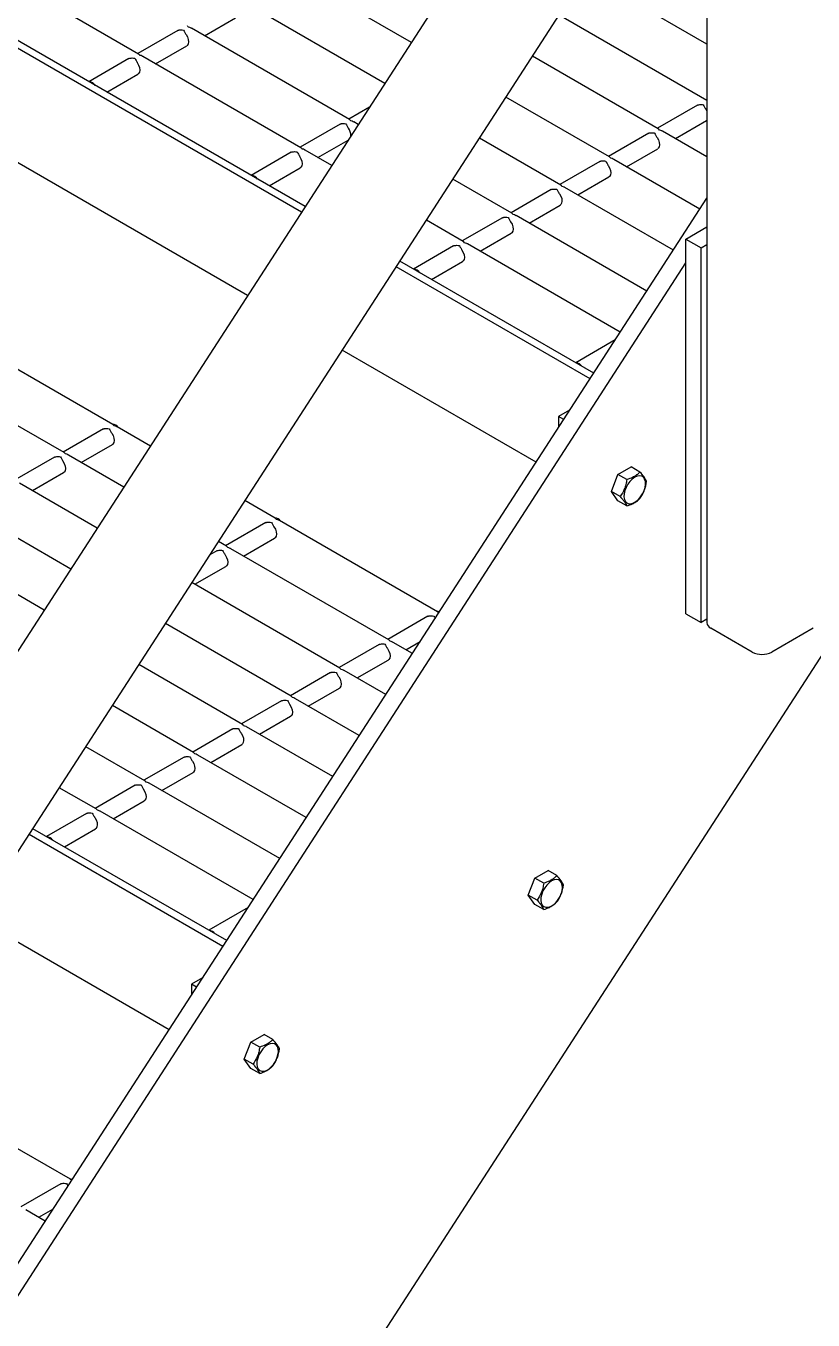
# Model space of a CAD drawing. Header units: millimetres. Extents: x 1293 to 41893, y 1011 to 26911.
# Drawn here: x 5773.2 to 6005.5, y 19194.6 to 19576.6 of the extents above; entities that cross this region are included whole.
import ezdxf

# ---------------------------------------------------------------- set-up
doc = ezdxf.new("R2010")
doc.units = ezdxf.units.MM
doc.header["$LTSCALE"] = 50

msp = doc.modelspace()

# ---------------------------------------------------------------- linework, layer by layer
at = {"color": 7, "linetype": 'Continuous', "lineweight": 25}
for p, q in [((6659.8213536, 20398.7013351), (5396.1606779, 18444.7672848)), ((5973.0051832, 19704.7192473), (5465.037236, 18919.2743192)), ((5466.1902125, 18861.7443073), (5989.9049207, 19671.5376487)), ((5974.1581598, 19647.1892354), (5974.1581598, 19400.4443457)), ((5855.6420479, 19523.2466172), (5726.3276452, 19597.8982328)), ((5854.5405806, 19521.5434746), (5725.226178, 19596.1950902)), ((5806.459352, 19568.2612523), (5759.8131732, 19595.1895181)), ((5886.9522091, 19571.6599225), (5850.8979547, 19592.4736005)), ((5974.1581598, 19571.1832062), (5941.9827362, 19589.7576828)), ((5879.1246688, 19559.5565961), (5836.5012606, 19584.1625659)), ((5825.8927412, 19573.6646646), (5835.0691471, 19578.962091)), ((5974.1581598, 19554.561137), (5930.5384295, 19579.7422713)), ((5818.0268347, 19575.2338983), (5806.2039504, 19568.4086925)), ((5818.0268347, 19575.2338983), (5818.2271119, 19575.318846)), ((5868.7507453, 19548.9232655), (5822.1045666, 19575.8515313)), ((5838.6310766, 19496.9434199), (5709.316674, 19571.5950356)), ((5811.4960472, 19565.3536301), (5820.672453, 19570.6510564)), ((5803.6301407, 19566.9228637), (5791.8072564, 19560.0976579)), ((5803.6301407, 19566.9228637), (5803.8304178, 19567.0078114)), ((5854.3540513, 19540.6122309), (5807.7078725, 19567.5404967)), ((5959.8355269, 19546.2073478), (5922.7108892, 19567.638945)), ((5797.0993531, 19557.0425955), (5806.275759, 19562.3400218)), ((5945.4388328, 19537.8963133), (5914.8833489, 19555.5356187)), ((5874.6356228, 19552.6154133), (5868.4953438, 19549.0707057)), ((5971.4030096, 19553.1799938), (5959.5801253, 19546.354788)), ((5971.4030096, 19553.1799938), (5971.6032867, 19553.2649415)), ((5973.8483508, 19551.9688937), (5974.1581598, 19551.4515553)), ((5974.1581598, 19554.7705082), (5973.9768194, 19554.6658226)), ((5865.921534, 19547.5848769), (5866.1218112, 19547.6698246)), ((5871.2971285, 19547.4532698), (5869.9992659, 19548.2025099)), ((5964.8722221, 19543.2997256), (5974.0486279, 19548.5971519)), ((5974.1581598, 19548.6718448), (5974.0486279, 19548.5971519)), ((5865.921534, 19547.5848769), (5854.0986497, 19540.7596711)), ((5957.0063155, 19544.8689593), (5945.1834313, 19538.0437534)), ((5957.0063155, 19544.8689593), (5957.2065927, 19544.953907)), ((5974.1581598, 19537.9390679), (5961.0840474, 19545.4865923)), ((5859.3907465, 19537.7046087), (5868.3297724, 19542.8649985)), ((5931.0421387, 19529.5852787), (5907.0558086, 19543.4322923)), ((5950.475528, 19534.988691), (5959.6519338, 19540.2861174)), ((5851.52484, 19539.2738423), (5839.7019557, 19532.4486365)), ((5851.52484, 19539.2738423), (5851.7251171, 19539.35879)), ((5863.4695882, 19535.3499435), (5855.6025718, 19539.8914754)), ((5942.6096215, 19536.5579247), (5930.7867372, 19529.7327189)), ((5942.6096215, 19536.5579247), (5942.8098986, 19536.6428724)), ((5972.1020059, 19522.5039911), (5946.6873533, 19537.1755577)), ((5844.9940524, 19529.3935741), (5854.1704583, 19534.6910004)), ((5916.6454447, 19521.2742441), (5899.2282683, 19531.328966)), ((5964.2744656, 19510.4006647), (5932.2906593, 19528.8645231)), ((5936.0788339, 19526.6776564), (5945.2552398, 19531.9750828)), ((5465.037236, 18738.4556), (5974.1581598, 19525.6833169)), ((5928.2129274, 19528.2468901), (5916.3900431, 19521.4216843)), ((5928.2129274, 19528.2468901), (5928.4132045, 19528.3318378)), ((5921.6821399, 19518.3666219), (5930.8585457, 19523.6640482)), ((5902.2487506, 19512.9632095), (5891.400728, 19519.2256397)), ((5913.8162333, 19519.9358555), (5901.9933491, 19513.1106497)), ((5913.8162333, 19519.9358555), (5914.0165105, 19520.0208032)), ((5956.4469253, 19498.2973384), (5917.8939652, 19520.5534885)), ((5967.9846678, 19513.6505034), (5974.1581598, 19517.2143845)), ((5907.2854458, 19510.0555873), (5916.4618517, 19515.3530136)), ((5967.9846678, 19513.6505034), (5972.4747958, 19511.0584076)), ((5967.9846678, 19403.0364414), (5967.9846678, 19513.6505034)), ((5899.4195393, 19511.6248209), (5887.596655, 19504.7996151)), ((5899.4195393, 19511.6248209), (5899.6198164, 19511.7097686)), ((5948.619385, 19486.1940121), (5903.4972711, 19512.242454)), ((5972.4747958, 19511.0584076), (5974.1581598, 19512.0301929)), ((5972.4747958, 19400.4443457), (5972.4747958, 19511.0584076)), ((5465.037236, 18728.9206483), (5967.9846678, 19506.6026094)), ((5940.7918447, 19474.0906858), (5883.5731877, 19507.1223134)), ((5892.8887517, 19501.7445527), (5902.0651576, 19507.041979)), ((5939.6903775, 19472.3875432), (5882.4717204, 19505.4191708)), ((5798.9011663, 19458.9255413), (5752.2549876, 19485.8538071)), ((5947.1076966, 19483.8565654), (5935.4913543, 19477.1505937)), ((5923.7808734, 19447.7874885), (5866.5622164, 19480.8191161)), ((5784.5044723, 19450.6145067), (5737.8582935, 19477.5427725)), ((5940.783451, 19474.0955313), (5940.8018462, 19474.1061506)), ((5933.6461483, 19463.0943006), (5930.4255126, 19461.2350672)), ((5931.924579, 19460.3696746), (5930.4255126, 19461.2350672)), ((5930.4255126, 19461.2350672), (5930.4255126, 19458.0617552)), ((5796.071955, 19457.5871527), (5784.2490707, 19450.7619469)), ((5796.071955, 19457.5871527), (5796.2722322, 19457.6721004)), ((5809.9273262, 19452.5602747), (5800.1496869, 19458.2047857)), ((5789.5411675, 19447.7068844), (5798.7175733, 19453.0043108)), ((5781.675261, 19449.2761181), (5769.8523767, 19442.4509123)), ((5781.675261, 19449.2761181), (5781.8755381, 19449.3610658)), ((5802.0997859, 19440.4569484), (5785.7529928, 19449.8937511)), ((5775.1444734, 19439.3958499), (5784.3208793, 19444.6932762)), ((5947.9384517, 19444.1274873), (5951.8270167, 19446.3723081)), ((5954.4194811, 19444.8757102), (5951.8270167, 19446.3723081)), ((5794.2722456, 19428.353622), (5771.3562987, 19441.5827166)), ((5945.9941692, 19439.1163013), (5947.9384517, 19444.1274873)), ((5950.5309162, 19442.6308894), (5947.9384517, 19444.1274873)), ((5948.5866337, 19437.6197034), (5945.9941692, 19439.1163013)), ((5947.9384517, 19436.3499361), (5945.9941692, 19439.1163013)), ((5786.4447053, 19416.2502957), (5756.9596047, 19433.271682)), ((5846.7958657, 19431.2765199), (5837.858466, 19436.4359709)), ((5950.5309162, 19434.8533382), (5947.9384517, 19436.3499361)), ((5843.9666543, 19429.9381313), (5832.1437701, 19423.1129255)), ((5843.9666543, 19429.9381313), (5844.1669315, 19430.023079)), ((5894.690565, 19403.6274985), (5848.0443862, 19430.5557643)), ((5778.617165, 19404.1469694), (5742.5629106, 19424.9606474)), ((5829.5699603, 19421.6270967), (5827.5133451, 19420.439838)), ((5829.5699603, 19421.6270967), (5829.7702374, 19421.7120444)), ((5832.3991716, 19422.9654853), (5830.0309257, 19424.3326446)), ((5880.2938709, 19395.3164639), (5833.6476921, 19422.2447298)), ((5837.4358668, 19420.0578631), (5846.6122726, 19425.3552894)), ((5823.0391727, 19411.7468285), (5832.2155786, 19417.0442548)), ((5865.8971768, 19387.0054293), (5822.2033854, 19412.2293182)), ((5967.9846678, 19403.0364414), (5972.4747958, 19400.4443457)), ((5851.5004828, 19378.6943948), (5814.3758451, 19400.1259919)), ((5891.8613536, 19402.2891099), (5880.0384694, 19395.4639041)), ((5891.8613536, 19402.2891099), (5892.0616308, 19402.3740576)), ((5974.1581598, 19401.416131), (5972.4747958, 19400.4443457)), ((5987.5616261, 19391.7349039), (5975.3484778, 19398.7854044)), ((6005.5221384, 19398.7854044), (5993.3089901, 19391.7349039)), ((5885.3305661, 19392.4088417), (5889.536206, 19394.8367059)), ((5877.4646596, 19393.9780753), (5865.6417753, 19387.1528695)), ((5877.4646596, 19393.9780753), (5877.6649367, 19394.063023)), ((5887.2495827, 19391.301017), (5881.5423914, 19394.5957084)), ((5837.1037887, 19370.3833602), (5806.5483048, 19388.0226656)), ((5870.933872, 19384.0978071), (5880.1102779, 19389.3952334)), ((5863.0679655, 19385.6670408), (5851.2450812, 19378.8418349)), ((5863.0679655, 19385.6670408), (5863.2682427, 19385.7519885)), ((5879.4220424, 19379.1976906), (5867.1456974, 19386.2846738)), ((5856.537178, 19375.7867725), (5865.7135838, 19381.0841989)), ((5822.7070946, 19362.0723256), (5798.7207645, 19375.9193393)), ((5848.6712715, 19377.3560062), (5836.8483872, 19370.5308004)), ((5848.6712715, 19377.3560062), (5848.8715486, 19377.4409539)), ((5871.5945021, 19367.0943643), (5852.7490033, 19377.9736392)), ((5842.1404839, 19367.4757379), (5851.3168898, 19372.7731643)), ((5834.2745774, 19369.0449716), (5822.4516931, 19362.2197658)), ((5834.2745774, 19369.0449716), (5834.4748545, 19369.1299193)), ((5863.7669618, 19354.991038), (5838.3523092, 19369.6626046)), ((5827.7437898, 19359.1647034), (5836.9201957, 19364.4621297)), ((5808.3104006, 19353.761291), (5790.8932242, 19363.8160129)), ((5819.8778833, 19360.733937), (5808.054999, 19353.9087312)), ((5819.8778833, 19360.733937), (5820.0781605, 19360.8188847)), ((5855.9394215, 19342.8877117), (5823.9556152, 19361.3515701)), ((5848.1118812, 19330.7843853), (5809.5589211, 19353.0405355)), ((5813.3470958, 19350.8536688), (5822.5235016, 19356.1510951)), ((5793.9137065, 19345.4502565), (5783.0656839, 19351.7126866)), ((5805.4811893, 19352.4229024), (5793.658305, 19345.5976966)), ((5805.4811893, 19352.4229024), (5805.6814664, 19352.5078502)), ((5798.9504017, 19342.5426342), (5808.1268076, 19347.8400605)), ((5791.0844952, 19344.1118679), (5779.2616109, 19337.286662)), ((5791.0844952, 19344.1118679), (5791.2847723, 19344.1968156)), ((5840.2843409, 19318.681059), (5795.162227, 19344.7295009)), ((5831.3553334, 19304.8745901), (5774.1366764, 19337.9062177)), ((5832.4568006, 19306.5777327), (5775.2381436, 19339.6093603)), ((5784.5537077, 19334.2315996), (5793.7301135, 19339.529026)), ((5923.4191314, 19325.0003217), (5927.3076964, 19327.2451424)), ((5929.9001608, 19325.7485446), (5927.3076964, 19327.2451424)), ((5921.4748489, 19319.9891357), (5923.4191314, 19325.0003217)), ((5926.0115959, 19323.5037238), (5923.4191314, 19325.0003217)), ((5924.0673134, 19318.4925378), (5921.4748489, 19319.9891357)), ((5923.4191314, 19317.2227704), (5921.4748489, 19319.9891357)), ((5838.7726525, 19316.3436123), (5827.1563102, 19309.6376407)), ((5926.0115959, 19315.7261726), (5923.4191314, 19317.2227704)), ((5815.4458294, 19280.2745355), (5758.2271723, 19313.3061631)), ((5832.448407, 19306.5825782), (5832.4668022, 19306.5931976)), ((5825.3111042, 19295.5813475), (5822.0904685, 19293.7221141)), ((5823.5895349, 19292.8567215), (5822.0904685, 19293.7221141)), ((5822.0904685, 19293.7221141), (5822.0904685, 19290.5488021)), ((5837.6591251, 19271.6033482), (5839.6034076, 19276.6145342)), ((5839.6034076, 19276.6145342), (5843.4919726, 19278.859355)), ((5842.1958721, 19275.1179364), (5839.6034076, 19276.6145342)), ((5846.084437, 19277.3627571), (5843.4919726, 19278.859355)), ((5840.2515896, 19270.1067504), (5837.6591251, 19271.6033482)), ((5839.6034076, 19268.836983), (5837.6591251, 19271.6033482)), ((5842.1958721, 19267.3403851), (5839.6034076, 19268.836983)), ((5786.3555209, 19236.1145454), (5739.7093421, 19263.0428113)), ((5783.5263096, 19234.7761568), (5771.7034253, 19227.950951)), ((5783.5263096, 19234.7761568), (5783.7265867, 19234.8611045)), ((5778.9145386, 19223.7880639), (5773.2073473, 19227.0827553)), ((5776.995522, 19224.8958886), (5781.2011619, 19227.3237528))]:
    msp.add_line(p, q, dxfattribs=at)
at = {"color": 7, "linetype": 'Continuous', "lineweight": 25, "flags": 128}
for points in [[(5820.4721759, 19574.0227981), (5820.877698, 19573.3068891), (5821.1354305, 19572.5557351), (5821.2204463, 19571.8419858), (5821.1245228, 19571.2346733), (5820.8569375, 19570.7925353), (5820.672453, 19570.6510564)], [(5806.0754818, 19565.7117635), (5806.4810039, 19564.9958545), (5806.7387365, 19564.2447005), (5806.8237523, 19563.5309512), (5806.7278288, 19562.9236387), (5806.4602434, 19562.4815007), (5806.275759, 19562.3400218)], [(5959.4516567, 19543.6578591), (5959.8571788, 19542.9419501), (5960.1149114, 19542.190796), (5960.1999272, 19541.4770468), (5960.1040036, 19540.8697343), (5959.8364183, 19540.4275962), (5959.6519338, 19540.2861174)], [(5853.9701811, 19538.0627422), (5854.3757032, 19537.3468331), (5854.6334358, 19536.5956791), (5854.7184516, 19535.8819298), (5854.6225281, 19535.2746173), (5854.3549428, 19534.8324793), (5854.1704583, 19534.6910004)], [(5945.0549626, 19535.3468245), (5945.4604847, 19534.6309155), (5945.7182173, 19533.8797615), (5945.8032331, 19533.1660122), (5945.7073096, 19532.5586997), (5945.4397243, 19532.1165617), (5945.2552398, 19531.9750828)], [(5930.6582686, 19527.0357899), (5931.0637907, 19526.3198809), (5931.3215232, 19525.5687269), (5931.406539, 19524.8549776), (5931.3106155, 19524.2476651), (5931.0430302, 19523.8055271), (5930.8585457, 19523.6640482)], [(5916.2615745, 19518.7247553), (5916.6670966, 19518.0088463), (5916.9248292, 19517.2576923), (5917.009845, 19516.543943), (5916.9139215, 19515.9366305), (5916.6463361, 19515.4944925), (5916.4618517, 19515.3530136)], [(5901.8648804, 19510.4137208), (5902.2704025, 19509.6978117), (5902.5281351, 19508.9466577), (5902.6131509, 19508.2329085), (5902.5172274, 19507.6255959), (5902.2496421, 19507.1834579), (5902.0651576, 19507.041979)], [(5798.5172962, 19456.3760525), (5798.9228183, 19455.6601435), (5799.1805509, 19454.9089895), (5799.2655666, 19454.1952402), (5799.1696431, 19453.5879277), (5798.9020578, 19453.1457897), (5798.7175733, 19453.0043108)], [(5784.1206021, 19448.0650179), (5784.5261242, 19447.3491089), (5784.7838568, 19446.5979549), (5784.8688726, 19445.8842056), (5784.7729491, 19445.2768931), (5784.5053638, 19444.8347551), (5784.3208793, 19444.6932762)], [(5952.8761529, 19443.3214776), (5952.1395446, 19442.7968209), (5951.4426471, 19442.1016049), (5950.8230302, 19441.2733089), (5950.3140978, 19440.3565866), (5949.9432863, 19439.4008587), (5949.7305865, 19438.4576487), (5949.687465, 19437.5778054), (5949.8162464, 19436.8087612), (5950.1099882, 19436.1919757), (5950.5528547, 19435.7606998), (5951.1209708, 19435.5381838), (5951.7837092, 19435.5364234), (5952.5053415, 19435.7555138), (5953.2469643, 19436.1836435), (5953.9685966, 19436.7977321), (5954.631335, 19437.5646739), (5955.1994511, 19438.4431228), (5955.6423176, 19439.3857214), (5955.9360594, 19440.3416541), (5956.0648408, 19441.2593861), (5956.0217193, 19442.0894424), (5955.8090195, 19442.7870743), (5955.438208, 19443.3146725), (5954.9292755, 19443.6437939), (5954.3096587, 19443.7566954), (5953.6127612, 19443.6472907), (5952.8761529, 19443.3214776)], [(5846.4119955, 19428.7270311), (5846.8175176, 19428.0111221), (5847.0752502, 19427.2599681), (5847.160266, 19426.5462188), (5847.0643424, 19425.9389063), (5846.7967571, 19425.4967683), (5846.6122726, 19425.3552894)], [(5832.0153014, 19420.4159966), (5832.4208235, 19419.7000875), (5832.6785561, 19418.9489335), (5832.7635719, 19418.2351842), (5832.6676484, 19417.6278717), (5832.4000631, 19417.1857337), (5832.2155786, 19417.0442548)], [(5879.9100008, 19392.7669752), (5880.3155229, 19392.0510661), (5880.5732554, 19391.2999121), (5880.6582712, 19390.5861629), (5880.5623477, 19389.9788503), (5880.2947624, 19389.5367123), (5880.1102779, 19389.3952334)], [(5865.5133067, 19384.4559406), (5865.9188288, 19383.7400316), (5866.1765614, 19382.9888775), (5866.2615771, 19382.2751283), (5866.1656536, 19381.6678158), (5865.8980683, 19381.2256777), (5865.7135838, 19381.0841989)], [(5851.1166126, 19376.144906), (5851.5221347, 19375.428997), (5851.7798673, 19374.677843), (5851.8648831, 19373.9640937), (5851.7689596, 19373.3567812), (5851.5013742, 19372.9146432), (5851.3168898, 19372.7731643)], [(5836.7199186, 19367.8338714), (5837.1254407, 19367.1179624), (5837.3831732, 19366.3668084), (5837.468189, 19365.6530591), (5837.3722655, 19365.0457466), (5837.1046802, 19364.6036086), (5836.9201957, 19364.4621297)], [(5822.3232245, 19359.5228369), (5822.7287466, 19358.8069278), (5822.9864792, 19358.0557738), (5823.0714949, 19357.3420245), (5822.9755714, 19356.734712), (5822.7079861, 19356.292574), (5822.5235016, 19356.1510951)], [(5807.9265304, 19351.2118023), (5808.3320525, 19350.4958932), (5808.5897851, 19349.7447392), (5808.6748009, 19349.03099), (5808.5788774, 19348.4236774), (5808.3112921, 19347.9815394), (5808.1268076, 19347.8400605)], [(5793.5298364, 19342.9007677), (5793.9353585, 19342.1848587), (5794.193091, 19341.4337047), (5794.2781068, 19340.7199554), (5794.1821833, 19340.1126429), (5793.914598, 19339.6705048), (5793.7301135, 19339.529026)], [(5928.3568326, 19324.1943119), (5927.6202243, 19323.6696552), (5926.9233268, 19322.9744392), (5926.30371, 19322.1461433), (5925.7947775, 19321.229421), (5925.423966, 19320.273693), (5925.2112662, 19319.3304831), (5925.1681447, 19318.4506397), (5925.2969261, 19317.6815956), (5925.5906679, 19317.06481), (5926.0335344, 19316.6335342), (5926.6016505, 19316.4110181), (5927.2643889, 19316.4092578), (5927.9860212, 19316.6283481), (5928.727644, 19317.0564779), (5929.4492764, 19317.6705665), (5930.1120147, 19318.4375083), (5930.6801308, 19319.3159572), (5931.1229973, 19320.2585558), (5931.4167391, 19321.2144884), (5931.5455205, 19322.1322204), (5931.502399, 19322.9622767), (5931.2896992, 19323.6599087), (5930.9188877, 19324.1875068), (5930.4099553, 19324.5166282), (5929.7903384, 19324.6295298), (5929.0934409, 19324.520125), (5928.3568326, 19324.1943119)], [(5844.5411088, 19275.8085245), (5843.8045005, 19275.2838678), (5843.107603, 19274.5886518), (5842.4879862, 19273.7603558), (5841.9790537, 19272.8436335), (5841.6082423, 19271.8879056), (5841.3955424, 19270.9446956), (5841.3524209, 19270.0648523), (5841.4812023, 19269.2958082), (5841.7749442, 19268.6790226), (5842.2178106, 19268.2477467), (5842.7859267, 19268.0252307), (5843.4486651, 19268.0234704), (5844.1702974, 19268.2425607), (5844.9119202, 19268.6706905), (5845.6335526, 19269.2847791), (5846.2962909, 19270.0517208), (5846.864407, 19270.9301697), (5847.3072735, 19271.8727684), (5847.6010153, 19272.828701), (5847.7297967, 19273.746433), (5847.6866752, 19274.5764893), (5847.4739754, 19275.2741213), (5847.1031639, 19275.8017194), (5846.5942315, 19276.1308408), (5845.9746146, 19276.2437424), (5845.2777171, 19276.1343376), (5844.5411088, 19275.8085245)]]:
    msp.add_lwpolyline(points, dxfattribs=at)
at = {"color": 7, "linetype": 'Continuous', "lineweight": 25}
for centre, radius, start, end in [((5791.7004224, 19557.6167806), 2.4244652, 35.264662607, 84.740713925), ((5865.3854137, 19544.1385403), 3.7263111, 358.995366604, 36.85932297), ((5839.5951218, 19529.9677592), 2.4244652, 35.264662607, 84.740713925), ((5887.4898211, 19502.3187378), 2.4244652, 35.264662608, 84.740713925), ((5935.3845204, 19474.6697164), 2.4244652, 35.264662608, 84.740713925), ((5798.5389309, 19456.5921041), 2.4244652, 35.264662608, 84.740713925), ((5846.4336302, 19428.9430827), 2.4244652, 35.264662608, 84.740713925), ((5894.5725543, 19402.2190013), 1.4894808, 65.602777553, 90.845958081), ((5976.1920173, 19400.6471652), 2.0439452, 185.694799251, 245.625341706), ((5990.4353081, 19397.2810898), 6.246457, 242.609672237, 297.390327764), ((5779.154777, 19334.8057847), 2.4244652, 35.264662608, 84.740713925), ((5827.0494763, 19307.1567633), 2.4244652, 35.264662608, 84.740713925), ((5786.2375102, 19234.7060482), 1.4894808, 65.602777549, 90.845958086)]:
    msp.add_arc(centre, radius, start, end, dxfattribs=at)
for points, knots in [([(5818.2271119, 19575.318846), (5818.2915269, 19575.3350041), (5818.5027772, 19575.3879947), (5819.018871, 19575.4250185), (5819.4788963, 19575.3727335), (5819.7212056, 19575.319491), (5819.7238212, 19575.3189162)], [0, 0, 0, 0, 0.1723614537, 0.5652622384, 0.9953071929, 1, 1, 1, 1]), ([(5819.7238212, 19575.3189162), (5819.7248203, 19575.3174043), (5819.8498774, 19575.1281476), (5820.0360197, 19574.7762322), (5820.295031, 19574.2924404), (5820.4283007, 19574.089583), (5820.4721759, 19574.0227981)], [0, 0, 0, 0, 0.00469712726, 0.58797300745, 0.86435219951, 1, 1, 1, 1]), ([(5821.2205306, 19576.1829481), (5821.2195317, 19576.1844569), (5821.1032984, 19576.3600308), (5820.9772876, 19576.4608526), (5820.8523595, 19576.560808)], [0, 0, 0, 0, 0.0085933525, 1, 1, 1, 1]), ([(5822.0929356, 19575.8347872), (5822.0419194, 19575.8709298), (5821.7827037, 19576.0545717), (5821.4654053, 19576.1286799), (5821.2231457, 19576.1823686), (5821.2205306, 19576.1829481)], [0, 0, 0, 0, 0.1951000566, 0.9913114514, 1, 1, 1, 1]), ([(5803.8304178, 19567.0078114), (5803.8948329, 19567.0239695), (5804.1060832, 19567.0769601), (5804.622177, 19567.1139839), (5805.0822022, 19567.0616989), (5805.3245115, 19567.0084564), (5805.3271271, 19567.0078816)], [0, 0, 0, 0, 0.1723614537, 0.5652622384, 0.9953071929, 1, 1, 1, 1]), ([(5805.3271271, 19567.0078816), (5805.3281262, 19567.0063697), (5805.4531833, 19566.8171131), (5805.6393256, 19566.4651976), (5805.898337, 19565.9814059), (5806.0316067, 19565.7785484), (5806.0754818, 19565.7117635)], [0, 0, 0, 0, 0.00469712726, 0.58797300745, 0.86435219951, 1, 1, 1, 1]), ([(5806.8238365, 19567.8719136), (5806.8228377, 19567.8734223), (5806.7066044, 19568.0489963), (5806.5805935, 19568.149818), (5806.4556655, 19568.2497734)], [0, 0, 0, 0, 0.0085933525, 1, 1, 1, 1]), ([(5807.6962415, 19567.5237526), (5807.6452253, 19567.5598952), (5807.3860096, 19567.7435372), (5807.0687112, 19567.8176453), (5806.8264516, 19567.871334), (5806.8238365, 19567.8719136)], [0, 0, 0, 0, 0.1951000566, 0.9913114514, 1, 1, 1, 1]), ([(5971.6032867, 19553.2649415), (5971.6677018, 19553.2810996), (5971.8789521, 19553.3340902), (5972.3950459, 19553.3711141), (5972.8550712, 19553.318829), (5973.0973805, 19553.2655865), (5973.0999961, 19553.2650118)], [0, 0, 0, 0, 0.1723614537, 0.5652622384, 0.9953071929, 1, 1, 1, 1]), ([(5973.0999961, 19553.2650118), (5973.1009951, 19553.2634998), (5973.2260523, 19553.0742432), (5973.4121946, 19552.7223277), (5973.6712059, 19552.238536), (5973.8044756, 19552.0356785), (5973.8483508, 19551.9688937)], [0, 0, 0, 0, 0.0046971273, 0.5879730075, 0.8643521995, 1, 1, 1, 1]), ([(5866.1218112, 19547.6698246), (5866.1862262, 19547.6859827), (5866.3974765, 19547.7389733), (5866.9135703, 19547.7759971), (5867.3735956, 19547.7237121), (5867.6159049, 19547.6704696), (5867.6185205, 19547.6698948)], [0, 0, 0, 0, 0.1723614537, 0.5652622384, 0.9953071929, 1, 1, 1, 1]), ([(5867.6185205, 19547.6698948), (5867.6195196, 19547.6683829), (5867.7445767, 19547.4791262), (5867.930719, 19547.1272108), (5868.1897303, 19546.6434191), (5868.3230001, 19546.4405616), (5868.3668752, 19546.3737767)], [0, 0, 0, 0, 0.0046971273, 0.5879730074, 0.8643521995, 1, 1, 1, 1]), ([(5869.1152299, 19548.5339268), (5869.114231, 19548.5354355), (5868.9979977, 19548.7110095), (5868.8719869, 19548.8118312), (5868.7470589, 19548.9117866)], [0, 0, 0, 0, 0.0085933525, 1, 1, 1, 1]), ([(5869.9876349, 19548.1857658), (5869.9366187, 19548.2219084), (5869.677403, 19548.4055504), (5869.3601046, 19548.4796585), (5869.117845, 19548.5333472), (5869.1152299, 19548.5339268)], [0, 0, 0, 0, 0.1951000565, 0.9913114514, 1, 1, 1, 1]), ([(5957.2065927, 19544.953907), (5957.2710078, 19544.970065), (5957.4822581, 19545.0230557), (5957.9983518, 19545.0600795), (5958.4583771, 19545.0077945), (5958.7006864, 19544.9545519), (5958.703302, 19544.9539772)], [0, 0, 0, 0, 0.1723614537, 0.5652622384, 0.9953071929, 1, 1, 1, 1]), ([(5958.703302, 19544.9539772), (5958.7043011, 19544.9524653), (5958.8293582, 19544.7632086), (5959.0155005, 19544.4112931), (5959.2745118, 19543.9275014), (5959.4077816, 19543.724644), (5959.4516567, 19543.6578591)], [0, 0, 0, 0, 0.0046971273, 0.5879730075, 0.8643521995, 1, 1, 1, 1]), ([(5960.2000114, 19545.8180091), (5960.1990126, 19545.8195179), (5960.0827792, 19545.9950918), (5959.9567684, 19546.0959136), (5959.8318404, 19546.1958689)], [0, 0, 0, 0, 0.0085933525, 1, 1, 1, 1]), ([(5961.0724164, 19545.4698481), (5961.0214002, 19545.5059907), (5960.7621845, 19545.6896327), (5960.4448861, 19545.7637409), (5960.2026265, 19545.8174296), (5960.2000114, 19545.8180091)], [0, 0, 0, 0, 0.1951000566, 0.9913114514, 1, 1, 1, 1]), ([(5854.7185358, 19540.2228922), (5854.717537, 19540.2244009), (5854.6013037, 19540.3999749), (5854.4752928, 19540.5007966), (5854.3503648, 19540.600752)], [0, 0, 0, 0, 0.0085933525, 1, 1, 1, 1]), ([(5855.5909408, 19539.8747312), (5855.5399246, 19539.9108738), (5855.2807089, 19540.0945158), (5854.9634105, 19540.168624), (5854.7211509, 19540.2223126), (5854.7185358, 19540.2228922)], [0, 0, 0, 0, 0.1951000565, 0.9913114514, 1, 1, 1, 1]), ([(5851.7251171, 19539.35879), (5851.7895322, 19539.3749481), (5852.0007825, 19539.4279387), (5852.5168763, 19539.4649626), (5852.9769015, 19539.4126775), (5853.2192108, 19539.359435), (5853.2218265, 19539.3588603)], [0, 0, 0, 0, 0.1723614537, 0.5652622384, 0.9953071929, 1, 1, 1, 1]), ([(5853.2218265, 19539.3588603), (5853.2228255, 19539.3573483), (5853.3478826, 19539.1680917), (5853.534025, 19538.8161762), (5853.7930363, 19538.3323845), (5853.926306, 19538.129527), (5853.9701811, 19538.0627422)], [0, 0, 0, 0, 0.0046971273, 0.5879730074, 0.8643521995, 1, 1, 1, 1]), ([(5942.8098986, 19536.6428724), (5942.8743137, 19536.6590304), (5943.085564, 19536.7120211), (5943.6016578, 19536.7490449), (5944.061683, 19536.6967599), (5944.3039923, 19536.6435173), (5944.306608, 19536.6429426)], [0, 0, 0, 0, 0.1723614537, 0.5652622384, 0.9953071929, 1, 1, 1, 1]), ([(5944.306608, 19536.6429426), (5944.307607, 19536.6414307), (5944.4326641, 19536.452174), (5944.6188065, 19536.1002585), (5944.8778178, 19535.6164668), (5945.0110875, 19535.4136094), (5945.0549626, 19535.3468245)], [0, 0, 0, 0, 0.0046971273, 0.5879730075, 0.8643521995, 1, 1, 1, 1]), ([(5945.8033173, 19537.5069745), (5945.8023185, 19537.5084833), (5945.6860852, 19537.6840572), (5945.5600743, 19537.784879), (5945.4351463, 19537.8848344)], [0, 0, 0, 0, 0.0085933525, 1, 1, 1, 1]), ([(5946.6757224, 19537.1588136), (5946.6247061, 19537.1949562), (5946.3654904, 19537.3785981), (5946.048192, 19537.4527063), (5945.8059324, 19537.506395), (5945.8033173, 19537.5069745)], [0, 0, 0, 0, 0.1951000566, 0.9913114514, 1, 1, 1, 1]), ([(5931.4066233, 19529.1959399), (5931.4056244, 19529.1974487), (5931.2893911, 19529.3730227), (5931.1633802, 19529.4738444), (5931.0384522, 19529.5737998)], [0, 0, 0, 0, 0.0085933525, 1, 1, 1, 1]), ([(5932.2790283, 19528.847779), (5932.228012, 19528.8839216), (5931.9687964, 19529.0675636), (5931.651498, 19529.1416717), (5931.4092383, 19529.1953604), (5931.4066233, 19529.1959399)], [0, 0, 0, 0, 0.1951000566, 0.9913114514, 1, 1, 1, 1]), ([(5928.4132045, 19528.3318378), (5928.4776196, 19528.3479959), (5928.6888699, 19528.4009865), (5929.2049637, 19528.4380103), (5929.664989, 19528.3857253), (5929.9072983, 19528.3324828), (5929.9099139, 19528.331908)], [0, 0, 0, 0, 0.1723614537, 0.5652622384, 0.9953071929, 1, 1, 1, 1]), ([(5929.9099139, 19528.331908), (5929.9109129, 19528.3303961), (5930.0359701, 19528.1411394), (5930.2221124, 19527.789224), (5930.4811237, 19527.3054323), (5930.6143934, 19527.1025748), (5930.6582686, 19527.0357899)], [0, 0, 0, 0, 0.0046971273, 0.5879730075, 0.8643521995, 1, 1, 1, 1]), ([(5917.0099292, 19520.8849054), (5917.0089304, 19520.8864141), (5916.892697, 19521.0619881), (5916.7666862, 19521.1628098), (5916.6417582, 19521.2627652)], [0, 0, 0, 0, 0.0085933525, 1, 1, 1, 1]), ([(5917.8823342, 19520.5367444), (5917.831318, 19520.572887), (5917.5721023, 19520.756529), (5917.2548039, 19520.8306371), (5917.0125443, 19520.8843258), (5917.0099292, 19520.8849054)], [0, 0, 0, 0, 0.1951000566, 0.9913114514, 1, 1, 1, 1]), ([(5914.0165105, 19520.0208032), (5914.0809256, 19520.0369613), (5914.2921759, 19520.0899519), (5914.8082697, 19520.1269757), (5915.2682949, 19520.0746907), (5915.5106042, 19520.0214482), (5915.5132198, 19520.0208734)], [0, 0, 0, 0, 0.1723614537, 0.5652622384, 0.9953071929, 1, 1, 1, 1]), ([(5915.5132198, 19520.0208734), (5915.5142189, 19520.0193615), (5915.639276, 19519.8301049), (5915.8254183, 19519.4781894), (5916.0844296, 19518.9943977), (5916.2176994, 19518.7915402), (5916.2615745, 19518.7247553)], [0, 0, 0, 0, 0.0046971273, 0.5879730075, 0.8643521995, 1, 1, 1, 1]), ([(5899.6198164, 19511.7097686), (5899.6842315, 19511.7259267), (5899.8954818, 19511.7789173), (5900.4115756, 19511.8159412), (5900.8716008, 19511.7636562), (5901.1139101, 19511.7104136), (5901.1165258, 19511.7098389)], [0, 0, 0, 0, 0.1723614537, 0.5652622384, 0.9953071929, 1, 1, 1, 1]), ([(5901.1165258, 19511.7098389), (5901.1175248, 19511.708327), (5901.2425819, 19511.5190703), (5901.4287243, 19511.1671548), (5901.6877356, 19510.6833631), (5901.8210053, 19510.4805056), (5901.8648804, 19510.4137208)], [0, 0, 0, 0, 0.0046971273, 0.5879730075, 0.8643521995, 1, 1, 1, 1]), ([(5902.6132351, 19512.5738708), (5902.6122363, 19512.5753796), (5902.496003, 19512.7509535), (5902.3699921, 19512.8517753), (5902.2450641, 19512.9517306)], [0, 0, 0, 0, 0.0085933525, 1, 1, 1, 1]), ([(5903.4856402, 19512.2257098), (5903.4346239, 19512.2618524), (5903.1754082, 19512.4454944), (5902.8581098, 19512.5196026), (5902.6158502, 19512.5732912), (5902.6132351, 19512.5738708)], [0, 0, 0, 0, 0.1951000566, 0.9913114514, 1, 1, 1, 1]), ([(5796.2722322, 19457.6721004), (5796.3366472, 19457.6882585), (5796.5478975, 19457.7412491), (5797.0639913, 19457.7782729), (5797.5240166, 19457.7259879), (5797.7663259, 19457.6727453), (5797.7689415, 19457.6721706)], [0, 0, 0, 0, 0.1723614537, 0.5652622384, 0.9953071929, 1, 1, 1, 1]), ([(5797.7689415, 19457.6721706), (5797.7699406, 19457.6706587), (5797.8949977, 19457.481402), (5798.08114, 19457.1294866), (5798.3401513, 19456.6456948), (5798.473421, 19456.4428374), (5798.5172962, 19456.3760525)], [0, 0, 0, 0, 0.0046971273, 0.5879730075, 0.8643521995, 1, 1, 1, 1]), ([(5799.2656509, 19458.5362025), (5799.264652, 19458.5377113), (5799.1484187, 19458.7132852), (5799.0224079, 19458.814107), (5798.8974799, 19458.9140624)], [0, 0, 0, 0, 0.0085933525, 1, 1, 1, 1]), ([(5800.1380559, 19458.1880416), (5800.0870397, 19458.2241842), (5799.827824, 19458.4078261), (5799.5105256, 19458.4819343), (5799.268266, 19458.535623), (5799.2656509, 19458.5362025)], [0, 0, 0, 0, 0.1951000566, 0.9913114514, 1, 1, 1, 1]), ([(5781.8755381, 19449.3610658), (5781.9399532, 19449.3772239), (5782.1512035, 19449.4302145), (5782.6672973, 19449.4672383), (5783.1273225, 19449.4149533), (5783.3696318, 19449.3617108), (5783.3722475, 19449.361136)], [0, 0, 0, 0, 0.1723614537, 0.5652622384, 0.9953071929, 1, 1, 1, 1]), ([(5783.3722475, 19449.361136), (5783.3732465, 19449.3596241), (5783.4983036, 19449.1703674), (5783.684446, 19448.818452), (5783.9434573, 19448.3346603), (5784.076727, 19448.1318028), (5784.1206021, 19448.0650179)], [0, 0, 0, 0, 0.0046971273, 0.5879730075, 0.8643521995, 1, 1, 1, 1]), ([(5784.8689568, 19450.225168), (5784.867958, 19450.2266767), (5784.7517247, 19450.4022507), (5784.6257138, 19450.5030724), (5784.5007858, 19450.6030278)], [0, 0, 0, 0, 0.0085933525, 1, 1, 1, 1]), ([(5785.7413618, 19449.877007), (5785.6903456, 19449.9131496), (5785.4311299, 19450.0967916), (5785.1138315, 19450.1708997), (5784.8715719, 19450.2245884), (5784.8689568, 19450.225168)], [0, 0, 0, 0, 0.1951000566, 0.9913114514, 1, 1, 1, 1]), ([(5954.4194811, 19444.8757102), (5954.2980321, 19444.7531273), (5953.9462528, 19444.3980638), (5953.2482625, 19443.8434488), (5952.0997099, 19443.1789564), (5951.1112359, 19442.8336274), (5950.5309162, 19442.6308894)], [0, 0, 0, 0, 0.1315464599, 0.3810267709, 0.6366091688, 1, 1, 1, 1]), ([(5956.3637636, 19442.109345), (5956.2813177, 19442.2995384), (5956.114638, 19442.6840494), (5955.5496362, 19443.5697188), (5954.8570951, 19444.3700096), (5954.4194811, 19444.8757102)], [0, 0, 0, 0, 0.2648633469, 0.5354700776, 1, 1, 1, 1]), ([(5950.5309162, 19442.6308894), (5950.4484702, 19442.1464498), (5950.2817906, 19441.1670659), (5949.7167888, 19439.4057368), (5949.0242477, 19438.3112839), (5948.5866337, 19437.6197034)], [0, 0, 0, 0, 0.2648633469, 0.5354700776, 1, 1, 1, 1]), ([(5954.4194811, 19437.098159), (5954.6743334, 19437.4830705), (5955.1895643, 19438.2612401), (5955.94799, 19439.9109079), (5956.2027695, 19441.2580753), (5956.3637636, 19442.109345)], [0, 0, 0, 0, 0.2648633469, 0.5354700776, 1, 1, 1, 1]), ([(5948.5866337, 19437.6197034), (5948.841486, 19437.329982), (5949.3567168, 19436.7442566), (5950.1151426, 19435.746926), (5950.369922, 19435.1993496), (5950.5309162, 19434.8533382)], [0, 0, 0, 0, 0.2648633469, 0.5354700776, 1, 1, 1, 1]), ([(5950.5309162, 19434.8533382), (5951.1112458, 19435.056072), (5952.089503, 19435.3978189), (5953.2404326, 19436.0604915), (5953.9403387, 19436.6145463), (5954.2980336, 19436.9755784), (5954.4194811, 19437.098159)], [0, 0, 0, 0, 0.36338935629, 0.61256267501, 0.86845407398, 1, 1, 1, 1]), ([(5844.1669315, 19430.023079), (5844.2313465, 19430.0392371), (5844.4425969, 19430.0922277), (5844.9586906, 19430.1292515), (5845.4187159, 19430.0769665), (5845.6610252, 19430.023724), (5845.6636408, 19430.0231492)], [0, 0, 0, 0, 0.1723614537, 0.5652622384, 0.9953071929, 1, 1, 1, 1]), ([(5845.6636408, 19430.0231492), (5845.6646399, 19430.0216373), (5845.789697, 19429.8323806), (5845.9758393, 19429.4804652), (5846.2348506, 19428.9966735), (5846.3681204, 19428.793816), (5846.4119955, 19428.7270311)], [0, 0, 0, 0, 0.0046971273, 0.5879730074, 0.8643521995, 1, 1, 1, 1]), ([(5847.1603502, 19430.8871811), (5847.1593513, 19430.8886899), (5847.043118, 19431.0642639), (5846.9171072, 19431.1650856), (5846.7921792, 19431.265041)], [0, 0, 0, 0, 0.0085933525, 1, 1, 1, 1]), ([(5848.0327552, 19430.5390202), (5847.981739, 19430.5751628), (5847.7225233, 19430.7588048), (5847.4052249, 19430.8329129), (5847.1629653, 19430.8866016), (5847.1603502, 19430.8871811)], [0, 0, 0, 0, 0.19510005654, 0.99131145138, 1, 1, 1, 1]), ([(5829.7702374, 19421.7120444), (5829.8346525, 19421.7282025), (5830.0459028, 19421.7811931), (5830.5619966, 19421.818217), (5831.0220218, 19421.7659319), (5831.2643311, 19421.7126894), (5831.2669468, 19421.7121147)], [0, 0, 0, 0, 0.1723614537, 0.5652622384, 0.9953071929, 1, 1, 1, 1]), ([(5831.2669468, 19421.7121147), (5831.2679458, 19421.7106027), (5831.3930029, 19421.5213461), (5831.5791453, 19421.1694306), (5831.8381566, 19420.6856389), (5831.9714263, 19420.4827814), (5832.0153014, 19420.4159966)], [0, 0, 0, 0, 0.0046971273, 0.5879730074, 0.8643521995, 1, 1, 1, 1]), ([(5832.7636561, 19422.5761466), (5832.7626573, 19422.5776553), (5832.646424, 19422.7532293), (5832.5204131, 19422.854051), (5832.3954851, 19422.9540064)], [0, 0, 0, 0, 0.0085933525, 1, 1, 1, 1]), ([(5833.6360612, 19422.2279856), (5833.5850449, 19422.2641282), (5833.3258292, 19422.4477702), (5833.0085308, 19422.5218783), (5832.7662712, 19422.575567), (5832.7636561, 19422.5761466)], [0, 0, 0, 0, 0.1951000565, 0.9913114514, 1, 1, 1, 1]), ([(5892.0616308, 19402.3740576), (5892.1260459, 19402.3902157), (5892.3372962, 19402.4432063), (5892.85339, 19402.4802301), (5893.3134152, 19402.4279451), (5893.5557245, 19402.3747026), (5893.5583401, 19402.3741278)], [0, 0, 0, 0, 0.1723614537, 0.5652622384, 0.9953071929, 1, 1, 1, 1]), ([(5895.0550495, 19403.2381598), (5895.0540507, 19403.2396685), (5894.9378174, 19403.4152425), (5894.8118065, 19403.5160642), (5894.6868785, 19403.6160196)], [0, 0, 0, 0, 0.0085933525, 1, 1, 1, 1]), ([(5893.5583401, 19402.3741278), (5893.5593395, 19402.3726157), (5893.6844333, 19402.1833308), (5893.7977927, 19401.9534961), (5893.9557822, 19401.6727836), (5893.9564781, 19401.6715471)], [0, 0, 0, 0, 0.00795377041, 0.99563031893, 1, 1, 1, 1]), ([(5880.6583554, 19394.9271252), (5880.6573566, 19394.928634), (5880.5411233, 19395.1042079), (5880.4151124, 19395.2050297), (5880.2901844, 19395.304985)], [0, 0, 0, 0, 0.0085933525, 1, 1, 1, 1]), ([(5881.5307605, 19394.5789642), (5881.4797442, 19394.6151068), (5881.2205286, 19394.7987488), (5880.9032302, 19394.872857), (5880.6609705, 19394.9265456), (5880.6583554, 19394.9271252)], [0, 0, 0, 0, 0.1951000566, 0.9913114514, 1, 1, 1, 1]), ([(5877.6649367, 19394.063023), (5877.7293518, 19394.0791811), (5877.9406021, 19394.1321717), (5878.4566959, 19394.1691956), (5878.9167212, 19394.1169105), (5879.1590305, 19394.063668), (5879.1616461, 19394.0630933)], [0, 0, 0, 0, 0.1723614537, 0.5652622384, 0.9953071929, 1, 1, 1, 1]), ([(5879.1616461, 19394.0630933), (5879.1626451, 19394.0615814), (5879.2877022, 19393.8723247), (5879.4738446, 19393.5204092), (5879.7328559, 19393.0366175), (5879.8661256, 19392.83376), (5879.9100008, 19392.7669752)], [0, 0, 0, 0, 0.0046971273, 0.5879730075, 0.8643521995, 1, 1, 1, 1]), ([(5863.2682427, 19385.7519885), (5863.3326577, 19385.7681465), (5863.543908, 19385.8211372), (5864.0600018, 19385.858161), (5864.5200271, 19385.805876), (5864.7623364, 19385.7526334), (5864.764952, 19385.7520587)], [0, 0, 0, 0, 0.1723614537, 0.5652622384, 0.9953071929, 1, 1, 1, 1]), ([(5864.764952, 19385.7520587), (5864.7659511, 19385.7505468), (5864.8910082, 19385.5612901), (5865.0771505, 19385.2093746), (5865.3361618, 19384.7255829), (5865.4694315, 19384.5227255), (5865.5133067, 19384.4559406)], [0, 0, 0, 0, 0.0046971273, 0.5879730075, 0.8643521995, 1, 1, 1, 1]), ([(5866.2616614, 19386.6160906), (5866.2606625, 19386.6175994), (5866.1444292, 19386.7931733), (5866.0184184, 19386.8939951), (5865.8934903, 19386.9939504)], [0, 0, 0, 0, 0.0085933525, 1, 1, 1, 1]), ([(5867.1340664, 19386.2679297), (5867.0830502, 19386.3040722), (5866.8238345, 19386.4877142), (5866.5065361, 19386.5618224), (5866.2642765, 19386.6155111), (5866.2616614, 19386.6160906)], [0, 0, 0, 0, 0.1951000566, 0.9913114514, 1, 1, 1, 1]), ([(5848.8715486, 19377.4409539), (5848.9359637, 19377.4571119), (5849.147214, 19377.5101026), (5849.6633078, 19377.5471264), (5850.123333, 19377.4948414), (5850.3656423, 19377.4415988), (5850.3682579, 19377.4410241)], [0, 0, 0, 0, 0.1723614537, 0.5652622384, 0.9953071929, 1, 1, 1, 1]), ([(5850.3682579, 19377.4410241), (5850.369257, 19377.4395122), (5850.4943141, 19377.2502555), (5850.6804564, 19376.89834), (5850.9394678, 19376.4145483), (5851.0727375, 19376.2116909), (5851.1166126, 19376.144906)], [0, 0, 0, 0, 0.0046971273, 0.5879730075, 0.8643521995, 1, 1, 1, 1]), ([(5851.8649673, 19378.305056), (5851.8639685, 19378.3065648), (5851.7477352, 19378.4821387), (5851.6217243, 19378.5829605), (5851.4967963, 19378.6829159)], [0, 0, 0, 0, 0.0085933525, 1, 1, 1, 1]), ([(5852.7373723, 19377.9568951), (5852.6863561, 19377.9930377), (5852.4271404, 19378.1766796), (5852.109842, 19378.2507878), (5851.8675824, 19378.3044765), (5851.8649673, 19378.305056)], [0, 0, 0, 0, 0.1951000566, 0.9913114514, 1, 1, 1, 1]), ([(5834.4748545, 19369.1299193), (5834.5392696, 19369.1460774), (5834.7505199, 19369.199068), (5835.2666137, 19369.2360918), (5835.726639, 19369.1838068), (5835.9689483, 19369.1305643), (5835.9715639, 19369.1299895)], [0, 0, 0, 0, 0.1723614537, 0.5652622384, 0.9953071929, 1, 1, 1, 1]), ([(5835.9715639, 19369.1299895), (5835.9725629, 19369.1284776), (5836.0976201, 19368.9392209), (5836.2837624, 19368.5873055), (5836.5427737, 19368.1035138), (5836.6760434, 19367.9006563), (5836.7199186, 19367.8338714)], [0, 0, 0, 0, 0.0046971273, 0.5879730075, 0.8643521995, 1, 1, 1, 1]), ([(5837.4682732, 19369.9940214), (5837.4672744, 19369.9955302), (5837.3510411, 19370.1711042), (5837.2250302, 19370.2719259), (5837.1001022, 19370.3718813)], [0, 0, 0, 0, 0.0085933525, 1, 1, 1, 1]), ([(5838.3406783, 19369.6458605), (5838.289662, 19369.6820031), (5838.0304464, 19369.8656451), (5837.713148, 19369.9397532), (5837.4708883, 19369.9934419), (5837.4682732, 19369.9940214)], [0, 0, 0, 0, 0.1951000566, 0.9913114514, 1, 1, 1, 1]), ([(5820.0781605, 19360.8188847), (5820.1425755, 19360.8350428), (5820.3538258, 19360.8880334), (5820.8699196, 19360.9250573), (5821.3299449, 19360.8727722), (5821.5722542, 19360.8195297), (5821.5748698, 19360.8189549)], [0, 0, 0, 0, 0.1723614537, 0.5652622384, 0.9953071929, 1, 1, 1, 1]), ([(5821.5748698, 19360.8189549), (5821.5758689, 19360.817443), (5821.700926, 19360.6281864), (5821.8870683, 19360.2762709), (5822.1460796, 19359.7924792), (5822.2793493, 19359.5896217), (5822.3232245, 19359.5228369)], [0, 0, 0, 0, 0.0046971273, 0.5879730075, 0.8643521995, 1, 1, 1, 1]), ([(5823.0715792, 19361.6829869), (5823.0705803, 19361.6844956), (5822.954347, 19361.8600696), (5822.8283362, 19361.9608913), (5822.7034082, 19362.0608467)], [0, 0, 0, 0, 0.0085933525, 1, 1, 1, 1]), ([(5823.9439842, 19361.3348259), (5823.892968, 19361.3709685), (5823.6337523, 19361.5546105), (5823.3164539, 19361.6287186), (5823.0741943, 19361.6824073), (5823.0715792, 19361.6829869)], [0, 0, 0, 0, 0.1951000566, 0.9913114514, 1, 1, 1, 1]), ([(5808.6748851, 19353.3719523), (5808.6738863, 19353.3734611), (5808.557653, 19353.549035), (5808.4316421, 19353.6498568), (5808.3067141, 19353.7498121)], [0, 0, 0, 0, 0.0085933525, 1, 1, 1, 1]), ([(5809.5472901, 19353.0237913), (5809.4962739, 19353.0599339), (5809.2370582, 19353.2435759), (5808.9197598, 19353.3176841), (5808.6775002, 19353.3713727), (5808.6748851, 19353.3719523)], [0, 0, 0, 0, 0.1951000566, 0.9913114514, 1, 1, 1, 1]), ([(5805.6814664, 19352.5078502), (5805.7458815, 19352.5240082), (5805.9571318, 19352.5769989), (5806.4732256, 19352.6140227), (5806.9332508, 19352.5617377), (5807.1755601, 19352.5084951), (5807.1781758, 19352.5079204)], [0, 0, 0, 0, 0.1723614537, 0.5652622384, 0.9953071929, 1, 1, 1, 1]), ([(5807.1781758, 19352.5079204), (5807.1791748, 19352.5064085), (5807.3042319, 19352.3171518), (5807.4903743, 19351.9652363), (5807.7493856, 19351.4814446), (5807.8826553, 19351.2785871), (5807.9265304, 19351.2118023)], [0, 0, 0, 0, 0.0046971273, 0.5879730075, 0.8643521995, 1, 1, 1, 1]), ([(5794.278191, 19345.0609177), (5794.2771922, 19345.0624265), (5794.1609589, 19345.2380004), (5794.034948, 19345.3388222), (5793.91002, 19345.4387776)], [0, 0, 0, 0, 0.0085933525, 1, 1, 1, 1]), ([(5791.2847723, 19344.1968156), (5791.3491874, 19344.2129736), (5791.5604377, 19344.2659643), (5792.0765315, 19344.3029881), (5792.5365568, 19344.2507031), (5792.7788661, 19344.1974605), (5792.7814817, 19344.1968858)], [0, 0, 0, 0, 0.1723614537, 0.5652622384, 0.9953071929, 1, 1, 1, 1]), ([(5792.7814817, 19344.1968858), (5792.7824807, 19344.1953739), (5792.9075379, 19344.0061172), (5793.0936802, 19343.6542017), (5793.3526915, 19343.17041), (5793.4859612, 19342.9675526), (5793.5298364, 19342.9007677)], [0, 0, 0, 0, 0.0046971273, 0.5879730075, 0.8643521995, 1, 1, 1, 1]), ([(5795.1505961, 19344.7127568), (5795.0995798, 19344.7488993), (5794.8403642, 19344.9325413), (5794.5230658, 19345.0066495), (5794.2808061, 19345.0603382), (5794.278191, 19345.0609177)], [0, 0, 0, 0, 0.1951000566, 0.9913114514, 1, 1, 1, 1]), ([(5926.0115959, 19323.5037238), (5925.9291499, 19323.0192842), (5925.7624703, 19322.0399003), (5925.1974685, 19320.2785712), (5924.5049274, 19319.1841182), (5924.0673134, 19318.4925378)], [0, 0, 0, 0, 0.2648633469, 0.5354700776, 1, 1, 1, 1]), ([(5929.9001608, 19325.7485446), (5929.7787118, 19325.6259617), (5929.4269325, 19325.2708981), (5928.7289422, 19324.7162831), (5927.5803896, 19324.0517908), (5926.5919156, 19323.7064618), (5926.0115959, 19323.5037238)], [0, 0, 0, 0, 0.1315464599, 0.3810267709, 0.6366091688, 1, 1, 1, 1]), ([(5931.8444433, 19322.9821793), (5931.7619974, 19323.1723727), (5931.5953177, 19323.5568838), (5931.0303159, 19324.4425531), (5930.3377748, 19325.242844), (5929.9001608, 19325.7485446)], [0, 0, 0, 0, 0.2648633469, 0.5354700776, 1, 1, 1, 1]), ([(5929.9001608, 19317.9709933), (5930.1550131, 19318.3559049), (5930.670244, 19319.1340745), (5931.4286697, 19320.7837423), (5931.6834492, 19322.1309096), (5931.8444433, 19322.9821793)], [0, 0, 0, 0, 0.2648633469, 0.5354700776, 1, 1, 1, 1]), ([(5924.0673134, 19318.4925378), (5924.3221657, 19318.2028163), (5924.8373965, 19317.617091), (5925.5958223, 19316.6197603), (5925.8506017, 19316.0721839), (5926.0115959, 19315.7261726)], [0, 0, 0, 0, 0.2648633469, 0.5354700776, 1, 1, 1, 1]), ([(5926.0115959, 19315.7261726), (5926.5919255, 19315.9289064), (5927.5701827, 19316.2706533), (5928.7211123, 19316.9333258), (5929.4210184, 19317.4873807), (5929.7787133, 19317.8484127), (5929.9001608, 19317.9709933)], [0, 0, 0, 0, 0.3633893563, 0.612562675, 0.868454074, 1, 1, 1, 1]), ([(5846.084437, 19277.3627571), (5845.962988, 19277.2401743), (5845.6112087, 19276.8851107), (5844.9132184, 19276.3304957), (5843.7646658, 19275.6660034), (5842.7761918, 19275.3206744), (5842.1958721, 19275.1179364)], [0, 0, 0, 0, 0.1315464599, 0.3810267709, 0.6366091688, 1, 1, 1, 1]), ([(5848.0287195, 19274.5963919), (5847.9462736, 19274.7865853), (5847.7795939, 19275.1710963), (5847.2145921, 19276.0567657), (5846.522051, 19276.8570565), (5846.084437, 19277.3627571)], [0, 0, 0, 0, 0.2648633469, 0.5354700776, 1, 1, 1, 1]), ([(5842.1958721, 19275.1179364), (5842.1134261, 19274.6334968), (5841.9467465, 19273.6541128), (5841.3817447, 19271.8927838), (5840.6892036, 19270.7983308), (5840.2515896, 19270.1067504)], [0, 0, 0, 0, 0.2648633469, 0.5354700776, 1, 1, 1, 1]), ([(5846.084437, 19269.5852059), (5846.3392893, 19269.9701174), (5846.8545202, 19270.748287), (5847.6129459, 19272.3979548), (5847.8677254, 19273.7451222), (5848.0287195, 19274.5963919)], [0, 0, 0, 0, 0.2648633469, 0.5354700776, 1, 1, 1, 1]), ([(5840.2515896, 19270.1067504), (5840.5064419, 19269.8170289), (5841.0216727, 19269.2313035), (5841.7800985, 19268.2339729), (5842.0348779, 19267.6863965), (5842.1958721, 19267.3403851)], [0, 0, 0, 0, 0.2648633469, 0.5354700776, 1, 1, 1, 1]), ([(5842.1958721, 19267.3403851), (5842.7762017, 19267.543119), (5843.7544589, 19267.8848658), (5844.9053885, 19268.5475384), (5845.6052946, 19269.1015932), (5845.9629895, 19269.4626253), (5846.084437, 19269.5852059)], [0, 0, 0, 0, 0.3633893563, 0.612562675, 0.868454074, 1, 1, 1, 1]), ([(5783.7265867, 19234.8611045), (5783.7910018, 19234.8772626), (5784.0022521, 19234.9302532), (5784.5183459, 19234.9672771), (5784.9783711, 19234.914992), (5785.2206804, 19234.8617495), (5785.2232961, 19234.8611748)], [0, 0, 0, 0, 0.1723614537, 0.5652622384, 0.9953071929, 1, 1, 1, 1]), ([(5785.2232961, 19234.8611748), (5785.2242954, 19234.8596626), (5785.3493893, 19234.6703778), (5785.4627486, 19234.4405431), (5785.6207381, 19234.1598305), (5785.621434, 19234.1585941)], [0, 0, 0, 0, 0.00795377041, 0.99563031893, 1, 1, 1, 1]), ([(5786.7200054, 19235.7252067), (5786.7190066, 19235.7267155), (5786.6027733, 19235.9022894), (5786.4767624, 19236.0031112), (5786.3518344, 19236.1030665)], [0, 0, 0, 0, 0.0085933525, 1, 1, 1, 1])]:
    msp.add_open_spline(points, degree=3, knots=knots, dxfattribs=at)

doc.saveas('drawing.dxf')
